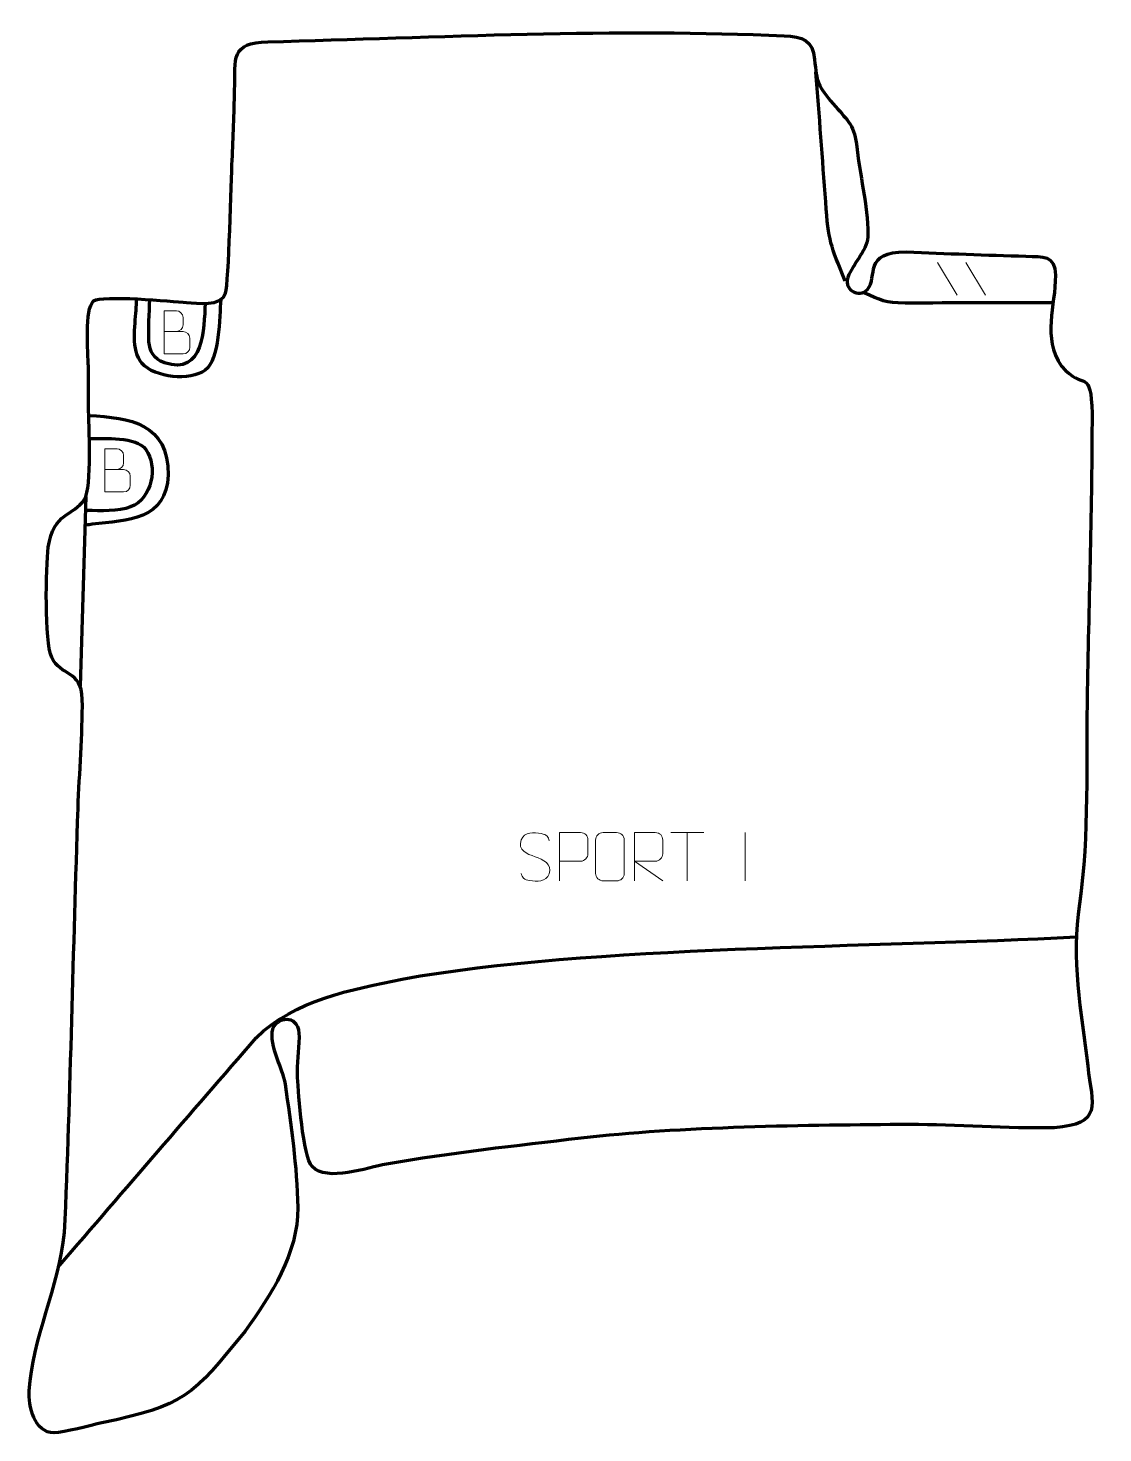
# Model space of a CAD drawing. Header units: millimetres. Extents: x -536 to 19, y 166 to 892.
import ezdxf

# ---------------------------------------------------------------- set-up
doc = ezdxf.new("R2010")
doc.units = ezdxf.units.MM
doc.header["$MEASUREMENT"] = 0
doc.layers.add('layer 2', color=7, linetype='Continuous')
doc.layers.add('layer 3', color=7, linetype='Continuous')

msp = doc.modelspace()

# ---------------------------------------------------------------- linework, layer by layer
at = {"layer": 'layer 2', "color": 142, "lineweight": 158}
for points, knots in [([(-113.9072, 761.4001), (-121.5384, 780.6545), (-122.4671, 781.3476), (-123.9605, 802.2745), (-123.9605, 802.2745), (-125.5574, 824.6507), (-127.2585, 846.9594), (-128.991, 869.3244)], [0, 0, 0, 0, 0.33333333, 0.33333333, 0.33333333, 0.33333333, 1, 1, 1, 1]), ([(-6.3402, 750.2318), (-31.8459, 750.2368), (-57.4157, 750.0105), (-82.8964, 750.056), (-82.8964, 750.056), (-93.1853, 750.0743), (-95.411, 751.3185), (-104.5024, 755.5479)], [0, 0, 0, 0, 0.33333333, 0.33333333, 0.33333333, 0.33333333, 1, 1, 1, 1]), ([(-436.8254, 751.7991), (-437.3941, 743.1379), (-437.4998, 720.5332), (-444.7973, 715.3461), (-444.7973, 715.3461), (-452.7614, 709.685), (-470.639, 711.2558), (-477.6666, 718.9063), (-477.6666, 718.9063), (-483.2112, 725.8568), (-481.1357, 738.0589), (-480.5388, 746.3841), (-480.5388, 746.3841), (-480.4317, 748.3067), (-480.3256, 750.2292), (-480.2216, 752.152)], [0, 0, 0, 0, 0.2, 0.2, 0.2, 0.2, 0.4, 0.4, 0.4, 0.4, 0.6, 0.6, 0.6, 0.6, 1, 1, 1, 1]), ([(-444.7983, 749.8525), (-445.6124, 736.8347), (-445.4397, 712.3109), (-465.8423, 719.1944), (-465.8423, 719.1944), (-471.7729, 721.1953), (-473.5258, 725.2229), (-473.9087, 730.0177), (-473.9087, 730.0177), (-474.4161, 736.3733), (-473.5456, 745.0033), (-473.5443, 751.7785)], [0, 0, 0, 0, 0.25, 0.25, 0.25, 0.25, 0.5, 0.5, 0.5, 0.5, 1, 1, 1, 1]), ([(-505.0895, 691.9327), (-483.5182, 690.8066), (-463.909, 687.8237), (-463.9605, 661.1377), (-463.9605, 661.1377), (-464.7615, 637.8156), (-484.9996, 637.8121), (-503.2539, 635.6579), (-503.2539, 635.6579), (-504.2816, 635.5367), (-505.309, 635.4117), (-506.335, 635.2762)], [0, 0, 0, 0, 0.25, 0.25, 0.25, 0.25, 0.5, 0.5, 0.5, 0.5, 1, 1, 1, 1]), ([(-504.7748, 680.0325), (-496.8371, 679.8885), (-480.6376, 681.2614), (-475.4862, 674.2617), (-475.4862, 674.2617), (-469.2908, 665.8432), (-472.1567, 648.8288), (-483.3859, 644.6676), (-483.3859, 644.6676), (-489.7708, 642.3016), (-499.1359, 642.6618), (-505.9665, 642.8264)], [0, 0, 0, 0, 0.25, 0.25, 0.25, 0.25, 0.5, 0.5, 0.5, 0.5, 1, 1, 1, 1]), ([(-520.1821, 252.5379), (-486.2656, 291.7439), (-452.4975, 331.1062), (-418.4752, 370.2161), (-418.4752, 370.2161), (-398.5323, 389.99), (-369.4823, 395.0734), (-342.9034, 400.5839), (-342.9034, 400.5839), (-245.2782, 418.2548), (-97.8564, 416.7389), (5.6617, 422.4229)], [0, 0, 0, 0, 0.25, 0.25, 0.25, 0.25, 0.5, 0.5, 0.5, 0.5, 1, 1, 1, 1])]:
    msp.add_open_spline(points, degree=3, knots=knots, dxfattribs=at)
msp.add_open_spline([(-506.5463, 650.052), (-506.5463, 650.052), (-509.5789, 552.0277), (-509.5789, 552.0277)], degree=3, dxfattribs=at)
at = {"layer": 'layer 3', "color": 242, "lineweight": 158}
msp.add_open_spline([(-250.6549, 318.3255), (-199.6859, 324.2963), (-132.8309, 325.1265), (-80.6362, 325.4001), (-80.6362, 325.4001), (-55.9692, 325.3395), (-30.1841, 323.155), (-5.8489, 323.7616), (-5.8489, 323.7616), (19.4094, 325.6411), (14.0354, 335.0764), (11.5427, 355.7203), (11.5427, 355.7203), (8.1195, 384.0705), (2.7195, 410.9324), (7.3255, 439.536), (7.3255, 439.536), (12.352, 474.5963), (10.6709, 514.0579), (11.3079, 549.7703), (11.3079, 549.7703), (12.1809, 597.3408), (13.7675, 645.436), (13.7752, 692.9591), (13.7752, 692.9591), (13.2481, 716.8584), (9.5126, 704.3692), (-1.9322, 717.3471), (-1.9322, 717.3471), (-12.3327, 732.6258), (-5.0389, 748.1708), (-5.1506, 764.4628), (-5.1506, 764.4628), (-5.2223, 774.9267), (-11.324, 773.9385), (-20.3721, 774.2489), (-20.3721, 774.2489), (-40.8907, 774.9047), (-61.6809, 775.5415), (-82.1753, 776.453), (-82.1753, 776.453), (-104.9213, 776.599), (-96.718, 763.7058), (-102.3409, 757.1204), (-102.3409, 757.1204), (-106.4495, 752.3087), (-115.7325, 756.7115), (-111.9902, 764.711), (-111.9902, 764.711), (-108.8669, 771.3875), (-102.1022, 777.8669), (-102.0778, 785.5059), (-102.0778, 785.5059), (-102.2229, 800.4433), (-106.4819, 816.8492), (-108.0159, 832.2608), (-108.0159, 832.2608), (-109.2948, 842.4896), (-113.6313, 845.4306), (-120.0185, 852.9676), (-120.0185, 852.9676), (-127.9563, 862.3344), (-128.7193, 863.9248), (-129.6741, 875.9615), (-129.6741, 875.9615), (-130.4682, 885.9741), (-135.9321, 887.7014), (-145.4827, 888.1548), (-145.4827, 888.1548), (-229.8544, 892.1596), (-326.3708, 887.4503), (-412.4162, 885.0592), (-412.4162, 885.0592), (-431.8374, 884.5196), (-429.2685, 876.898), (-429.6121, 859.9269), (-429.6121, 859.9269), (-429.8555, 847.909), (-430.3678, 835.8551), (-430.8998, 823.8443), (-430.8998, 823.8443), (-431.3093, 813.7571), (-432.6178, 760.4724), (-434.3409, 755.0824), (-434.3409, 755.0824), (-436.6079, 747.991), (-448.906, 750.0229), (-454.568, 750.3846), (-454.568, 750.3846), (-461.9024, 750.879), (-498.611, 754.3088), (-502.5207, 751.1149), (-502.5207, 751.1149), (-507.4203, 747.1121), (-505.315, 724.2877), (-505.2666, 717.2464), (-505.2666, 717.2464), (-505.2184, 710.2516), (-505.2097, 703.2559), (-505.197, 696.2609), (-505.197, 696.2609), (-505.0769, 687.4646), (-503.3198, 654.5287), (-507.193, 648.6963), (-507.193, 648.6963), (-513.1861, 639.6717), (-523.2542, 642.108), (-526.0457, 623.7814), (-526.0457, 623.7814), (-527.1007, 613.3077), (-528.1034, 575.0847), (-524.2241, 566.8384), (-524.2241, 566.8384), (-519.502, 556.8006), (-508.8623, 560.8036), (-508.3836, 545.1972), (-508.3836, 545.1972), (-508.2031, 526.8625), (-509.9362, 507.3094), (-510.5844, 488.7696), (-510.5844, 488.7696), (-513.1041, 415.772), (-514.3918, 342.4439), (-517.5207, 269.5258), (-517.5207, 269.5258), (-520.561, 241.9591), (-534.1746, 213.9183), (-535.8938, 187.9896), (-535.8938, 187.9896), (-536.4317, 179.8777), (-533.2313, 166.0083), (-522.9561, 166.0494), (-522.9561, 166.0494), (-518.1114, 166.0688), (-503.8786, 169.9848), (-498.2448, 171.1797), (-498.2448, 171.1797), (-455.6062, 180.2528), (-451.7822, 184.5514), (-424.2197, 218.5796), (-424.2197, 218.5796), (-410.9048, 236.9624), (-396.6595, 258.998), (-397.0126, 282.5136), (-397.0126, 282.5136), (-397.3336, 303.8791), (-400.4785, 325.1171), (-403.5556, 346.2248), (-403.5556, 346.2248), (-404.8412, 355.0418), (-413.5399, 368.8324), (-409.3005, 376.0654), (-409.3005, 376.0654), (-406.4178, 380.9837), (-395.9116, 382.3465), (-396.0858, 370.5034), (-396.0858, 370.5034), (-396.1937, 363.1706), (-397.4098, 357.4646), (-397.0577, 349.5735), (-397.0577, 349.5735), (-396.6122, 341.2544), (-394.3219, 308.7842), (-389.5646, 303.7372), (-389.5646, 303.7372), (-381.7482, 295.4444), (-361.0027, 303.2374), (-351.1089, 304.9525), (-351.1089, 304.9525), (-318.1686, 310.6628), (-283.9002, 314.4312), (-250.6549, 318.3255)], degree=3, knots=[0, 0, 0, 0, 0.02272727, 0.02272727, 0.02272727, 0.02272727, 0.04545455, 0.04545455, 0.04545455, 0.04545455, 0.06818182, 0.06818182, 0.06818182, 0.06818182, 0.09090909, 0.09090909, 0.09090909, 0.09090909, 0.11363636, 0.11363636, 0.11363636, 0.11363636, 0.13636364, 0.13636364, 0.13636364, 0.13636364, 0.15909091, 0.15909091, 0.15909091, 0.15909091, 0.18181818, 0.18181818, 0.18181818, 0.18181818, 0.20454545, 0.20454545, 0.20454545, 0.20454545, 0.22727273, 0.22727273, 0.22727273, 0.22727273, 0.25, 0.25, 0.25, 0.25, 0.27272727, 0.27272727, 0.27272727, 0.27272727, 0.29545455, 0.29545455, 0.29545455, 0.29545455, 0.31818182, 0.31818182, 0.31818182, 0.31818182, 0.34090909, 0.34090909, 0.34090909, 0.34090909, 0.36363636, 0.36363636, 0.36363636, 0.36363636, 0.38636364, 0.38636364, 0.38636364, 0.38636364, 0.40909091, 0.40909091, 0.40909091, 0.40909091, 0.43181818, 0.43181818, 0.43181818, 0.43181818, 0.45454545, 0.45454545, 0.45454545, 0.45454545, 0.47727273, 0.47727273, 0.47727273, 0.47727273, 0.5, 0.5, 0.5, 0.5, 0.52272727, 0.52272727, 0.52272727, 0.52272727, 0.54545455, 0.54545455, 0.54545455, 0.54545455, 0.56818182, 0.56818182, 0.56818182, 0.56818182, 0.59090909, 0.59090909, 0.59090909, 0.59090909, 0.61363636, 0.61363636, 0.61363636, 0.61363636, 0.63636364, 0.63636364, 0.63636364, 0.63636364, 0.65909091, 0.65909091, 0.65909091, 0.65909091, 0.68181818, 0.68181818, 0.68181818, 0.68181818, 0.70454545, 0.70454545, 0.70454545, 0.70454545, 0.72727273, 0.72727273, 0.72727273, 0.72727273, 0.75, 0.75, 0.75, 0.75, 0.77272727, 0.77272727, 0.77272727, 0.77272727, 0.79545455, 0.79545455, 0.79545455, 0.79545455, 0.81818182, 0.81818182, 0.81818182, 0.81818182, 0.84090909, 0.84090909, 0.84090909, 0.84090909, 0.86363636, 0.86363636, 0.86363636, 0.86363636, 0.88636364, 0.88636364, 0.88636364, 0.88636364, 0.90909091, 0.90909091, 0.90909091, 0.90909091, 0.93181818, 0.93181818, 0.93181818, 0.93181818, 0.95454545, 0.95454545, 0.95454545, 0.95454545, 1, 1, 1, 1], dxfattribs=at)
at = {"layer": 'layer 3', "color": 250, "lineweight": 9}
for points in [[(-66.0763, 771.0579), (-66.0763, 771.0579), (-55.8995, 754.1484), (-55.8995, 754.1484)], [(-51.4832, 771.0579), (-51.4832, 771.0579), (-41.3065, 754.1484), (-41.3065, 754.1484)], [(-204.035, 476.2957), (-204.035, 476.2957), (-187.0478, 476.2957), (-187.0478, 476.2957)], [(-195.5412, 451.3657), (-195.5412, 451.3657), (-195.5412, 476.3192), (-195.5412, 476.3192)], [(-165.5414, 476.3295), (-165.5414, 476.3295), (-165.5414, 451.3554), (-165.5414, 451.3554)]]:
    msp.add_open_spline(points, degree=3, dxfattribs=at)
for points, knots in [([(-466.0682, 735.3256), (-462.8092, 735.326), (-459.5498, 735.326), (-456.2901, 735.3256), (-456.2901, 735.3256), (-454.5208, 735.3101), (-452.7979, 733.7551), (-452.7979, 731.9193), (-452.7979, 731.9193), (-452.7982, 730.9085), (-452.7982, 728.1772), (-452.7979, 727.1661), (-452.7979, 727.1661), (-452.782, 725.502), (-454.1633, 723.6982), (-456.2427, 723.7134), (-456.2427, 723.7134), (-459.5027, 723.7137), (-462.7624, 723.7137), (-466.0217, 723.7134), (-466.0217, 723.7134), (-466.0217, 731.1638), (-466.0217, 738.6139), (-466.0217, 746.0637), (-466.0217, 746.0637), (-463.8956, 746.0637), (-461.7692, 746.0637), (-459.6427, 746.0637), (-459.6427, 746.0637), (-458.1372, 746.0795), (-456.2592, 744.3683), (-456.2433, 742.6106), (-456.2433, 742.6106), (-456.2437, 740.76), (-456.2437, 740.6293), (-456.2433, 738.7784), (-456.2433, 738.7784), (-456.2279, 736.9278), (-457.8888, 735.3101), (-459.6892, 735.3256)], [0, 0, 0, 0, 0.09090909, 0.09090909, 0.09090909, 0.09090909, 0.18181818, 0.18181818, 0.18181818, 0.18181818, 0.27272727, 0.27272727, 0.27272727, 0.27272727, 0.36363636, 0.36363636, 0.36363636, 0.36363636, 0.45454545, 0.45454545, 0.45454545, 0.45454545, 0.54545455, 0.54545455, 0.54545455, 0.54545455, 0.63636364, 0.63636364, 0.63636364, 0.63636364, 0.72727273, 0.72727273, 0.72727273, 0.72727273, 0.81818182, 0.81818182, 0.81818182, 0.81818182, 1, 1, 1, 1]), ([(-496.8395, 664.0001), (-493.5805, 664.0005), (-490.3211, 664.0005), (-487.0614, 664.0001), (-487.0614, 664.0001), (-485.2921, 663.9846), (-483.5692, 662.4296), (-483.5692, 660.5938), (-483.5692, 660.5938), (-483.5695, 659.583), (-483.5695, 656.8517), (-483.5692, 655.8406), (-483.5692, 655.8406), (-483.5533, 654.1765), (-484.9346, 652.3727), (-487.014, 652.3879), (-487.014, 652.3879), (-490.274, 652.3882), (-493.5337, 652.3882), (-496.793, 652.3879), (-496.793, 652.3879), (-496.793, 659.8383), (-496.793, 667.2884), (-496.793, 674.7382), (-496.793, 674.7382), (-494.6669, 674.7382), (-492.5405, 674.7382), (-490.414, 674.7382), (-490.414, 674.7382), (-488.9085, 674.754), (-487.0305, 673.0428), (-487.0146, 671.2851), (-487.0146, 671.2851), (-487.015, 669.4345), (-487.015, 669.3038), (-487.0146, 667.4529), (-487.0146, 667.4529), (-486.9992, 665.6023), (-488.6601, 663.9846), (-490.4605, 664.0001)], [0, 0, 0, 0, 0.09090909, 0.09090909, 0.09090909, 0.09090909, 0.18181818, 0.18181818, 0.18181818, 0.18181818, 0.27272727, 0.27272727, 0.27272727, 0.27272727, 0.36363636, 0.36363636, 0.36363636, 0.36363636, 0.45454545, 0.45454545, 0.45454545, 0.45454545, 0.54545455, 0.54545455, 0.54545455, 0.54545455, 0.63636364, 0.63636364, 0.63636364, 0.63636364, 0.72727273, 0.72727273, 0.72727273, 0.72727273, 0.81818182, 0.81818182, 0.81818182, 0.81818182, 1, 1, 1, 1]), ([(-274.221, 463.8425), (-278.4693, 465.3129), (-283.3774, 467.1087), (-281.3723, 472.629), (-281.3723, 472.629), (-279.8688, 476.7689), (-274.6552, 476.3804), (-271.0516, 475.7793), (-271.0516, 475.7793), (-268.191, 475.3021), (-267.3263, 474.0889), (-267.0157, 472.0048)], [0, 0, 0, 0, 0.25, 0.25, 0.25, 0.25, 0.5, 0.5, 0.5, 0.5, 1, 1, 1, 1]), ([(-261.5531, 451.3657), (-261.5531, 451.3657), (-261.5531, 476.3193), (-261.5531, 476.3193), (-261.5531, 476.3193), (-257.9581, 476.3193), (-254.3628, 476.3193), (-250.7674, 476.3193), (-250.7674, 476.3193), (-248.4422, 476.2814), (-246.8848, 474.7913), (-246.889, 472.4252), (-246.889, 472.4252), (-246.8894, 470.3895), (-246.8894, 467.3302), (-246.889, 465.2942), (-246.889, 465.2942), (-246.8955, 463.4188), (-248.7077, 461.4769), (-250.7173, 461.4578), (-250.7173, 461.4578), (-250.7173, 461.4578), (-261.5531, 461.4578), (-261.5531, 461.4578)], [0, 0, 0, 0, 0.14285714, 0.14285714, 0.14285714, 0.14285714, 0.28571429, 0.28571429, 0.28571429, 0.28571429, 0.42857143, 0.42857143, 0.42857143, 0.42857143, 0.57142857, 0.57142857, 0.57142857, 0.57142857, 0.71428571, 0.71428571, 0.71428571, 0.71428571, 1, 1, 1, 1]), ([(-239.061, 476.3189), (-236.7353, 476.3189), (-234.4092, 476.3189), (-232.0831, 476.3189), (-232.0831, 476.3189), (-230.1365, 476.3545), (-228.1451, 474.8629), (-228.1184, 472.4253), (-228.1184, 472.4253), (-228.1188, 466.6784), (-228.1188, 460.9311), (-228.1184, 455.1834), (-228.1184, 455.1834), (-228.2582, 452.86), (-229.9354, 451.3804), (-232.0831, 451.3696), (-232.0831, 451.3696), (-234.415, 451.37), (-236.7469, 451.37), (-239.0784, 451.3696), (-239.0784, 451.3696), (-241.0034, 451.2642), (-242.9755, 453.1487), (-242.9643, 455.166), (-242.9643, 455.166), (-242.964, 460.9361), (-242.964, 466.7058), (-242.9643, 472.4751), (-242.9643, 472.4751), (-242.9601, 474.6132), (-241.2134, 476.3324), (-239.061, 476.3189)], [0, 0, 0, 0, 0.11111111, 0.11111111, 0.11111111, 0.11111111, 0.22222222, 0.22222222, 0.22222222, 0.22222222, 0.33333333, 0.33333333, 0.33333333, 0.33333333, 0.44444444, 0.44444444, 0.44444444, 0.44444444, 0.55555556, 0.55555556, 0.55555556, 0.55555556, 0.66666667, 0.66666667, 0.66666667, 0.66666667, 0.77777778, 0.77777778, 0.77777778, 0.77777778, 1, 1, 1, 1]), ([(-222.8734, 451.3657), (-222.8734, 451.3657), (-222.8734, 476.3192), (-222.8734, 476.3192), (-222.8734, 476.3192), (-219.2786, 476.3192), (-215.6831, 476.3192), (-212.0879, 476.3192), (-212.0879, 476.3192), (-209.7626, 476.2815), (-208.2053, 474.7915), (-208.2094, 472.4251), (-208.2094, 472.4251), (-208.2098, 470.3896), (-208.2098, 467.3302), (-208.2094, 465.2942), (-208.2094, 465.2942), (-208.2159, 463.4187), (-210.0282, 461.4769), (-212.0377, 461.4578), (-212.0377, 461.4578), (-212.0377, 461.4578), (-222.8734, 461.4578), (-222.8734, 461.4578), (-222.8734, 461.4578), (-222.8734, 461.4578), (-208.2187, 451.3657), (-208.2187, 451.3657)], [0, 0, 0, 0, 0.125, 0.125, 0.125, 0.125, 0.25, 0.25, 0.25, 0.25, 0.375, 0.375, 0.375, 0.375, 0.5, 0.5, 0.5, 0.5, 0.625, 0.625, 0.625, 0.625, 0.75, 0.75, 0.75, 0.75, 1, 1, 1, 1]), ([(-274.221, 463.8424), (-270.2024, 462.1957), (-265.1729, 460.3074), (-267.0069, 454.9471), (-267.0069, 454.9471), (-268.4667, 450.6807), (-273.3775, 450.9374), (-277.1036, 451.4921), (-277.1036, 451.4921), (-279.8536, 451.9019), (-281.0745, 453.1154), (-281.4525, 455.2276)], [0, 0, 0, 0, 0.25, 0.25, 0.25, 0.25, 0.5, 0.5, 0.5, 0.5, 1, 1, 1, 1])]:
    msp.add_open_spline(points, degree=3, knots=knots, dxfattribs=at)

doc.saveas('drawing.dxf')
